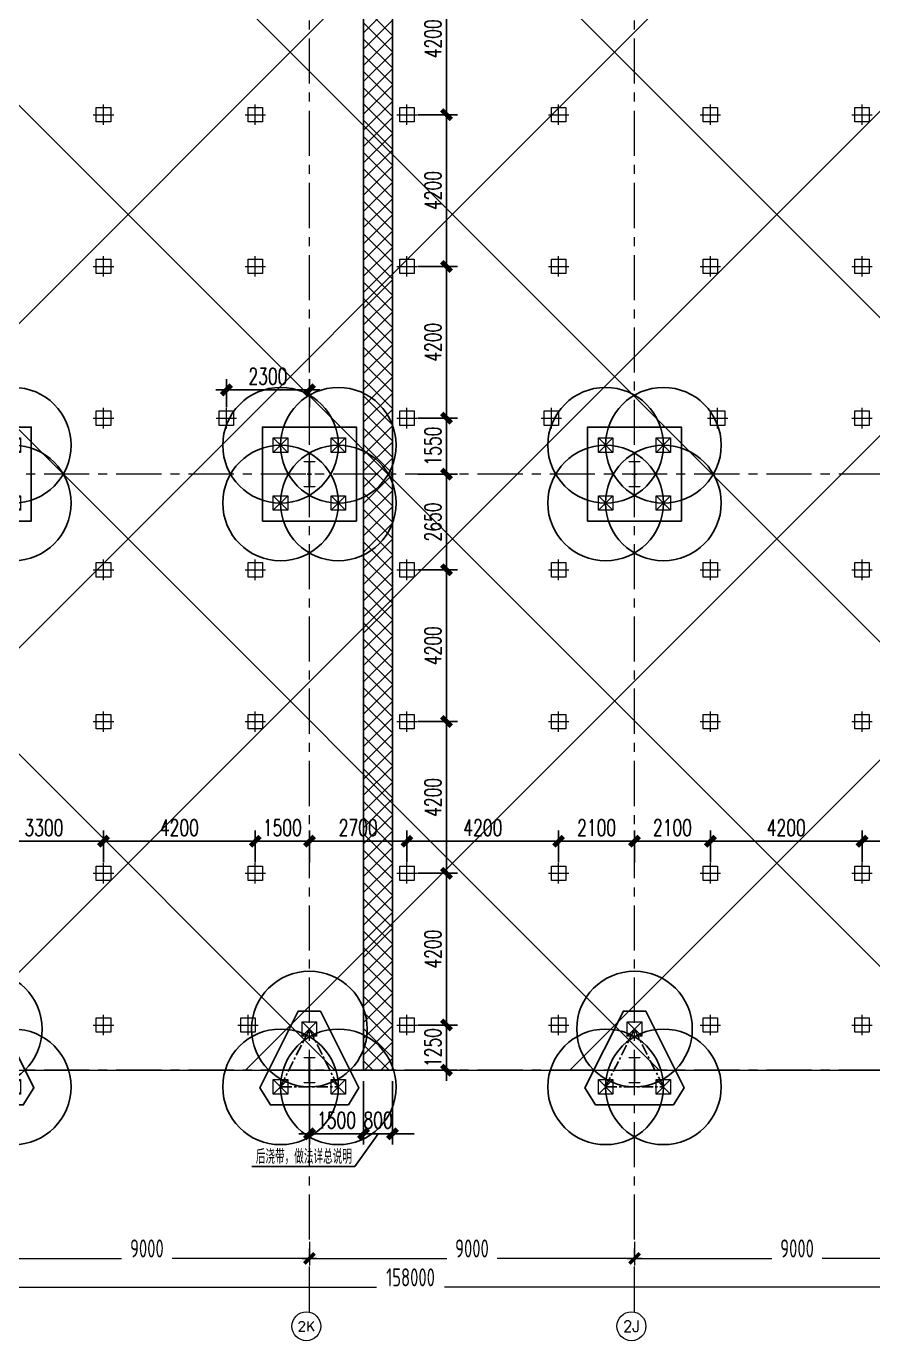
# Model space of a CAD drawing. Extents: x -1201378 to 2367219, y -619313 to 244905.
# Drawn here: x -472597 to -449163, y -71587 to -35201 of the extents above; entities that cross this region are included whole.
import ezdxf
from ezdxf.enums import TextEntityAlignment as Align

# ---------------------------------------------------------------- set-up
doc = ezdxf.new("R2010")
doc.units = 0
doc.header["$LTSCALE"] = 1000
doc.linetypes.add('CENTER', pattern=[2, 1.25, -0.25, 0.25, -0.25])
doc.layers.get('0').update_dxf_attribs({"linetype": 'CONTINUOUS'})
doc.layers.get('Defpoints').update_dxf_attribs({"linetype": 'CONTINUOUS'})
for name, color, linetype in [('Hatch-一般填充', 252, 'CONTINUOUS'), ('S-DIMZ', 115, 'CONTINUOUS'), ('S-DOTE1', 140, 'CENTER'), ('S-HATCH1-W', 252, 'CONTINUOUS'), ('S-HJD', 97, 'CONTINUOUS')]:
    doc.layers.add(name, color=color, linetype=linetype)
for name, color, linetype, lineweight in [('S-axis', 111, 'CONTINUOUS', 0), ('S-col', 2, 'CONTINUOUS', 0), ('S-dim', 81, 'CONTINUOUS', 0), ('S-dote', 5, 'CENTER', 0), ('S-zhuang', 1, 'CONTINUOUS', 0)]:
    doc.layers.add(name, color=color, linetype=linetype, lineweight=lineweight)
doc.styles.add('_TCH_AXIS', font='COMPLEX', dxfattribs={"bigfont": 'GBCBIG'})
doc.styles.add('SS1', font='tj-romans1.shx', dxfattribs={"width": 0.7, "bigfont": 'tj-hztxt1.shx'})
doc.styles.add('TSSD_Dimension', font='tssdeng.shx', dxfattribs={"width": 0.7, "bigfont": 'hztxt.shx'})
doc.dimstyles.new('S-150-ARCHI', dxfattribs={"dimscale": 150, "dimtxt": 3, "dimasz": 2, "dimexe": 2, "dimexo": 2, "dimgap": 1, "dimtad": 1, "dimdec": 0, "dimzin": 0, "dimdsep": 46, "dimtxsty": 'SS1', "dimblk1": 'TT', "dimblk2": 'TT', "dimsah": 1, "dimcen": 1, "dimclrd": 256, "dimclre": 256, "dimclrt": 256, "dimadec": 0, "dimazin": 0, "dimtfac": 1, "dimtdec": 0, "dimtix": 1, "dimtmove": 2, "dimatfit": 0, "dimldrblk": 'TT', "dimfxl": 2, "dimtolj": 1, "dimtzin": 0, "dimarcsym": 0})
doc.dimstyles.new('TSSD_200_200', dxfattribs={"dimtxt": 500, "dimasz": 200, "dimexe": 200, "dimexo": 500, "dimgap": 200, "dimtad": 1, "dimdec": 0, "dimzin": 0, "dimdsep": 46, "dimtxsty": 'TSSD_Dimension', "dimblk": 'ARCHTICK', "dimcen": 0, "dimdle": 200, "dimclrt": 7, "dimadec": 0, "dimazin": 0, "dimtfac": 1, "dimtdec": 0, "dimtix": 1, "dimtmove": 2, "dimatfit": 3, "dimfxl": 1, "dimtolj": 1, "dimtzin": 0, "dimarcsym": 0})

# ---------------------------------------------------------------- blocks, each defined once
blk = doc.blocks.new('_ArchTick')
at = {"color": 0, "linetype": 'ByBlock', "const_width": 0.5}
blk.add_lwpolyline([(-0.71, -0.71), (0.71, 0.71)], dxfattribs=at)
blk = doc.blocks.new('*D74')
at = {"layer": 'Defpoints', "color": 0, "transparency": 16777216}
for p in [(-173758, -268348), (-164758, -268348), (-164758, -269308)]:
    blk.add_point(p, dxfattribs=at)
at = {"layer": 'S-axis', "color": 0, "lineweight": -2, "transparency": 16777216}
for p, q in [((-173758, -268848), (-173758, -269508)), ((-164758, -268848), (-164758, -269508)), ((-173958, -269308), (-169957, -269308)), ((-164558, -269308), (-168560, -269308))]:
    blk.add_line(p, q, dxfattribs=at)
at = {"layer": 'S-axis', "color": 0, "lineweight": -2, "transparency": 16777216, "xscale": 200, "yscale": 200, "zscale": 200, "rotation": 180}
blk.add_blockref('_ArchTick', (-173758, -269308), dxfattribs=at)
at = {"layer": 'S-axis', "color": 0, "lineweight": -2, "transparency": 16777216, "xscale": 200, "yscale": 200, "zscale": 200}
blk.add_blockref('_ArchTick', (-164758, -269308), dxfattribs=at)
at = {"layer": 'S-axis', "color": 7, "transparency": 16777216, "insert": (-169258, -269033), "char_height": 500, "attachment_point": 5, "style": 'TSSD_Dimension'}
blk.add_mtext('\\A1;9000', dxfattribs=at)
blk = doc.blocks.new('*D75')
at = {"layer": 'Defpoints', "color": 0, "transparency": 16777216}
for p in [(-164758, -268348), (-155758, -268348), (-155758, -269308)]:
    blk.add_point(p, dxfattribs=at)
at = {"layer": 'S-axis', "color": 0, "lineweight": -2, "transparency": 16777216}
for p, q in [((-164758, -268848), (-164758, -269508)), ((-155758, -268848), (-155758, -269508)), ((-164958, -269308), (-160957, -269308)), ((-155558, -269308), (-159560, -269308))]:
    blk.add_line(p, q, dxfattribs=at)
at = {"layer": 'S-axis', "color": 0, "lineweight": -2, "transparency": 16777216, "xscale": 200, "yscale": 200, "zscale": 200, "rotation": 180}
blk.add_blockref('_ArchTick', (-164758, -269308), dxfattribs=at)
at = {"layer": 'S-axis', "color": 0, "lineweight": -2, "transparency": 16777216, "xscale": 200, "yscale": 200, "zscale": 200}
blk.add_blockref('_ArchTick', (-155758, -269308), dxfattribs=at)
at = {"layer": 'S-axis', "color": 7, "transparency": 16777216, "insert": (-160258, -269033), "char_height": 500, "attachment_point": 5, "style": 'TSSD_Dimension'}
blk.add_mtext('\\A1;9000', dxfattribs=at)
blk = doc.blocks.new('*D76')
at = {"layer": 'Defpoints', "color": 0, "transparency": 16777216}
for p in [(-155758, -268348), (-146758, -268348), (-146758, -269308)]:
    blk.add_point(p, dxfattribs=at)
at = {"layer": 'S-axis', "color": 0, "lineweight": -2, "transparency": 16777216}
for p, q in [((-155758, -268848), (-155758, -269508)), ((-146758, -268848), (-146758, -269508)), ((-155958, -269308), (-151957, -269308)), ((-146558, -269308), (-150560, -269308))]:
    blk.add_line(p, q, dxfattribs=at)
at = {"layer": 'S-axis', "color": 0, "lineweight": -2, "transparency": 16777216, "xscale": 200, "yscale": 200, "zscale": 200, "rotation": 180}
blk.add_blockref('_ArchTick', (-155758, -269308), dxfattribs=at)
at = {"layer": 'S-axis', "color": 0, "lineweight": -2, "transparency": 16777216, "xscale": 200, "yscale": 200, "zscale": 200}
blk.add_blockref('_ArchTick', (-146758, -269308), dxfattribs=at)
at = {"layer": 'S-axis', "color": 7, "transparency": 16777216, "insert": (-151258, -269033), "char_height": 500, "attachment_point": 5, "style": 'TSSD_Dimension'}
blk.add_mtext('\\A1;9000', dxfattribs=at)
blk = doc.blocks.new('*D92')
at = {"layer": 'Defpoints', "color": 0, "transparency": 16777216}
for p in [(-240958, -268448), (-82958, -268448), (-82958, -270108)]:
    blk.add_point(p, dxfattribs=at)
at = {"layer": 'S-axis', "color": 0, "lineweight": -2, "transparency": 16777216}
for p, q in [((-240958, -268948), (-240958, -270308)), ((-82958, -268948), (-82958, -270308)), ((-241158, -270108), (-162899, -270108)), ((-82758, -270108), (-161018, -270108))]:
    blk.add_line(p, q, dxfattribs=at)
at = {"layer": 'S-axis', "color": 0, "lineweight": -2, "transparency": 16777216, "xscale": 200, "yscale": 200, "zscale": 200, "rotation": 180}
blk.add_blockref('_ArchTick', (-240958, -270108), dxfattribs=at)
at = {"layer": 'S-axis', "color": 0, "lineweight": -2, "transparency": 16777216, "xscale": 200, "yscale": 200, "zscale": 200}
blk.add_blockref('_ArchTick', (-82958, -270108), dxfattribs=at)
at = {"layer": 'S-axis', "color": 7, "transparency": 16777216, "insert": (-161958, -269833), "char_height": 500, "attachment_point": 5, "style": 'TSSD_Dimension'}
blk.add_mtext('\\A1;158000', dxfattribs=at)
blk = doc.blocks.new('nt66')
at = {"layer": 'S-col'}
blk.add_lwpolyline([(-195790, 766820), (-195490, 766820), (-195490, 766808), (-195636, 766808), (-195636, 766132), (-195490, 766132), (-195490, 766120), (-195790, 766120), (-195790, 766132), (-195644, 766132), (-195644, 766808), (-195790, 766808)], close=True, dxfattribs=at)
blk = doc.blocks.new('33333')
for p in [(-14214, -109900), (-5214, -109900), (-14214, -126400), (-5214, -126400)]:
    blk.add_blockref('nt66', p)
blk = doc.blocks.new('地坪桩')
at = {"layer": 'S-zhuang'}
for p, q in [((174146, 162514), (174146, 163080)), ((173863, 162797), (174429, 162797))]:
    blk.add_line(p, q, dxfattribs=at)
blk.add_lwpolyline([(173946, 162597), (173946, 162997), (174346, 162997), (174346, 162597)], close=True, dxfattribs=at)
blk = doc.blocks.new('S-ZHUANG-400')
at = {"layer": 'S-zhuang'}
for p, q in [((200, -200), (-200, 200)), ((-200, -200), (200, 200))]:
    blk.add_line(p, q, dxfattribs=at)
blk.add_lwpolyline([(-200, 200), (200, 200), (200, -200), (-200, -200)], close=True, dxfattribs=at)
blk = doc.blocks.new('CT4')
at = {"layer": 'Defpoints'}
for centre in [(-100831, -168442), (-99231, -168442), (-100831, -170042), (-99231, -170042)]:
    blk.add_circle(centre, 1600, dxfattribs=at)
at = {"layer": 'S-DOTE1', "ltscale": 0.25}
for p, q in [((-100031, -169182), (-100031, -169302)), ((-99971, -169242), (-100091, -169242))]:
    blk.add_line(p, q, dxfattribs=at)
at = {"layer": 'S-HATCH1-W'}
blk.add_lwpolyline([(-101331, -170542), (-101331, -167942), (-98731, -167942), (-98731, -170542)], close=True, dxfattribs=at)
at = {"layer": 'S-zhuang', "rotation": 90.00000000000001}
for p in [(-100831, -168442), (-99231, -168442), (-100831, -170042), (-99231, -170042)]:
    blk.add_blockref('S-ZHUANG-400', p, dxfattribs=at)
blk = doc.blocks.new('CT3')
at = {"layer": 'Defpoints'}
for centre in [(-101758, -256416), (-102558, -258016), (-100958, -258016)]:
    blk.add_circle(centre, 1600, dxfattribs=at)
at = {"layer": 'S-DOTE1', "ltscale": 0.25}
for p, q in [((-101698, -257554), (-101818, -257554)), ((-101758, -257494), (-101758, -257614))]:
    blk.add_line(p, q, dxfattribs=at)
at = {"layer": 'S-DOTE1', "linetype": 'CENTER', "ltscale": 0.25}
blk.add_lwpolyline([(-100958, -258016), (-101758, -256416), (-102558, -258016)], close=True, dxfattribs=at)
at = {"layer": 'S-HATCH1-W'}
blk.add_lwpolyline([(-101449, -255916), (-102067, -255916), (-103130, -258042), (-102837, -258516), (-100680, -258516), (-100387, -258042)], close=True, dxfattribs=at)
at = {"layer": 'S-zhuang', "rotation": 90.00000000000001}
for p in [(-101758, -256416), (-102558, -258016), (-100958, -258016)]:
    blk.add_blockref('S-ZHUANG-400', p, dxfattribs=at)
blk = doc.blocks.new('2#主楼桩')
at = {"layer": 'S-zhuang'}
for name, p in [('CT4', (-973727, 121644)), ('CT4', (-964727, 121644)), ('CT4', (-955727, 121644)), ('CT3', (-972000, 193456)), ('CT3', (-963000, 193456)), ('CT3', (-954000, 193456))]:
    blk.add_blockref(name, p, dxfattribs=at)
blk = doc.blocks.new('TT')
blk.add_line((-0.97, 0), (0.97, 0))
at = {"const_width": 0.45}
blk.add_lwpolyline([(-0.44, -0.44), (0.44, 0.44)], dxfattribs=at)
blk = doc.blocks.new('*D3157')
at = {"layer": 'Defpoints', "color": 0, "transparency": 16777216}
for p in [(-470458, -57760), (-473758, -58648), (-470458, -58648)]:
    blk.add_point(p, dxfattribs=at)
at = {"layer": 'S-DIMZ', "lineweight": -2, "transparency": 16777216}
for p, q in [((-473758, -58348), (-473758, -57460)), ((-470458, -58348), (-470458, -57460)), ((-473458, -57760), (-470758, -57760))]:
    blk.add_line(p, q, dxfattribs=at)
at = {"layer": 'S-DIMZ', "lineweight": -2, "transparency": 16777216, "xscale": 300, "yscale": 300, "zscale": 300, "rotation": 180}
blk.add_blockref('TT', (-473758, -57760), dxfattribs=at)
at = {"layer": 'S-DIMZ', "lineweight": -2, "transparency": 16777216, "xscale": 300, "yscale": 300, "zscale": 300}
blk.add_blockref('TT', (-470458, -57760), dxfattribs=at)
at = {"layer": 'S-DIMZ', "transparency": 16777216, "insert": (-472108, -57385), "char_height": 450, "attachment_point": 5, "style": 'SS1'}
blk.add_mtext('\\A1;3300', dxfattribs=at)
blk = doc.blocks.new('*D3158')
at = {"layer": 'Defpoints', "color": 0, "transparency": 16777216}
for p in [(-466258, -57760), (-470458, -58648), (-466258, -58648)]:
    blk.add_point(p, dxfattribs=at)
at = {"layer": 'S-DIMZ', "lineweight": -2, "transparency": 16777216}
for p, q in [((-470458, -58348), (-470458, -57460)), ((-466258, -58348), (-466258, -57460)), ((-470158, -57760), (-466558, -57760))]:
    blk.add_line(p, q, dxfattribs=at)
at = {"layer": 'S-DIMZ', "lineweight": -2, "transparency": 16777216, "xscale": 300, "yscale": 300, "zscale": 300, "rotation": 180}
blk.add_blockref('TT', (-470458, -57760), dxfattribs=at)
at = {"layer": 'S-DIMZ', "lineweight": -2, "transparency": 16777216, "xscale": 300, "yscale": 300, "zscale": 300}
blk.add_blockref('TT', (-466258, -57760), dxfattribs=at)
at = {"layer": 'S-DIMZ', "transparency": 16777216, "insert": (-468358, -57385), "char_height": 450, "attachment_point": 5, "style": 'SS1'}
blk.add_mtext('\\A1;4200', dxfattribs=at)
blk = doc.blocks.new('*D3159')
at = {"layer": 'Defpoints', "color": 0, "transparency": 16777216}
for p in [(-464758, -57760), (-466258, -58648), (-464758, -58648)]:
    blk.add_point(p, dxfattribs=at)
at = {"layer": 'S-DIMZ', "lineweight": -2, "transparency": 16777216}
for p, q in [((-466258, -58348), (-466258, -57460)), ((-464758, -58348), (-464758, -57460)), ((-465958, -57760), (-465058, -57760))]:
    blk.add_line(p, q, dxfattribs=at)
at = {"layer": 'S-DIMZ', "lineweight": -2, "transparency": 16777216, "xscale": 300, "yscale": 300, "zscale": 300, "rotation": 180}
blk.add_blockref('TT', (-466258, -57760), dxfattribs=at)
at = {"layer": 'S-DIMZ', "lineweight": -2, "transparency": 16777216, "xscale": 300, "yscale": 300, "zscale": 300}
blk.add_blockref('TT', (-464758, -57760), dxfattribs=at)
at = {"layer": 'S-DIMZ', "transparency": 16777216, "insert": (-465508, -57385), "char_height": 450, "attachment_point": 5, "style": 'SS1'}
blk.add_mtext('\\A1;1500', dxfattribs=at)
blk = doc.blocks.new('*D3160')
at = {"layer": 'Defpoints', "color": 0, "transparency": 16777216}
for p in [(-462058, -57760), (-464758, -58648), (-462058, -58648)]:
    blk.add_point(p, dxfattribs=at)
at = {"layer": 'S-DIMZ', "lineweight": -2, "transparency": 16777216}
for p, q in [((-464758, -58348), (-464758, -57460)), ((-462058, -58348), (-462058, -57460)), ((-464458, -57760), (-462358, -57760))]:
    blk.add_line(p, q, dxfattribs=at)
at = {"layer": 'S-DIMZ', "lineweight": -2, "transparency": 16777216, "xscale": 300, "yscale": 300, "zscale": 300, "rotation": 180}
blk.add_blockref('TT', (-464758, -57760), dxfattribs=at)
at = {"layer": 'S-DIMZ', "lineweight": -2, "transparency": 16777216, "xscale": 300, "yscale": 300, "zscale": 300}
blk.add_blockref('TT', (-462058, -57760), dxfattribs=at)
at = {"layer": 'S-DIMZ', "transparency": 16777216, "insert": (-463408, -57385), "char_height": 450, "attachment_point": 5, "style": 'SS1'}
blk.add_mtext('\\A1;2700', dxfattribs=at)
blk = doc.blocks.new('*D3161')
at = {"layer": 'Defpoints', "color": 0, "transparency": 16777216}
for p in [(-457858, -57760), (-462058, -58648), (-457858, -58648)]:
    blk.add_point(p, dxfattribs=at)
at = {"layer": 'S-DIMZ', "lineweight": -2, "transparency": 16777216}
for p, q in [((-462058, -58348), (-462058, -57460)), ((-457858, -58348), (-457858, -57460)), ((-461758, -57760), (-458158, -57760))]:
    blk.add_line(p, q, dxfattribs=at)
at = {"layer": 'S-DIMZ', "lineweight": -2, "transparency": 16777216, "xscale": 300, "yscale": 300, "zscale": 300, "rotation": 180}
blk.add_blockref('TT', (-462058, -57760), dxfattribs=at)
at = {"layer": 'S-DIMZ', "lineweight": -2, "transparency": 16777216, "xscale": 300, "yscale": 300, "zscale": 300}
blk.add_blockref('TT', (-457858, -57760), dxfattribs=at)
at = {"layer": 'S-DIMZ', "transparency": 16777216, "insert": (-459958, -57385), "char_height": 450, "attachment_point": 5, "style": 'SS1'}
blk.add_mtext('\\A1;4200', dxfattribs=at)
blk = doc.blocks.new('*D3162')
at = {"layer": 'Defpoints', "color": 0, "transparency": 16777216}
for p in [(-455758, -57760), (-457858, -58648), (-455758, -58648)]:
    blk.add_point(p, dxfattribs=at)
at = {"layer": 'S-DIMZ', "lineweight": -2, "transparency": 16777216}
for p, q in [((-457858, -58348), (-457858, -57460)), ((-455758, -58348), (-455758, -57460)), ((-457558, -57760), (-456058, -57760))]:
    blk.add_line(p, q, dxfattribs=at)
at = {"layer": 'S-DIMZ', "lineweight": -2, "transparency": 16777216, "xscale": 300, "yscale": 300, "zscale": 300, "rotation": 180}
blk.add_blockref('TT', (-457858, -57760), dxfattribs=at)
at = {"layer": 'S-DIMZ', "lineweight": -2, "transparency": 16777216, "xscale": 300, "yscale": 300, "zscale": 300}
blk.add_blockref('TT', (-455758, -57760), dxfattribs=at)
at = {"layer": 'S-DIMZ', "transparency": 16777216, "insert": (-456808, -57385), "char_height": 450, "attachment_point": 5, "style": 'SS1'}
blk.add_mtext('\\A1;2100', dxfattribs=at)
blk = doc.blocks.new('*D3163')
at = {"layer": 'Defpoints', "color": 0, "transparency": 16777216}
for p in [(-453658, -57760), (-455758, -58648), (-453658, -58648)]:
    blk.add_point(p, dxfattribs=at)
at = {"layer": 'S-DIMZ', "lineweight": -2, "transparency": 16777216}
for p, q in [((-455758, -58348), (-455758, -57460)), ((-453658, -58348), (-453658, -57460)), ((-455458, -57760), (-453958, -57760))]:
    blk.add_line(p, q, dxfattribs=at)
at = {"layer": 'S-DIMZ', "lineweight": -2, "transparency": 16777216, "xscale": 300, "yscale": 300, "zscale": 300, "rotation": 180}
blk.add_blockref('TT', (-455758, -57760), dxfattribs=at)
at = {"layer": 'S-DIMZ', "lineweight": -2, "transparency": 16777216, "xscale": 300, "yscale": 300, "zscale": 300}
blk.add_blockref('TT', (-453658, -57760), dxfattribs=at)
at = {"layer": 'S-DIMZ', "transparency": 16777216, "insert": (-454708, -57385), "char_height": 450, "attachment_point": 5, "style": 'SS1'}
blk.add_mtext('\\A1;2100', dxfattribs=at)
blk = doc.blocks.new('*D3164')
at = {"layer": 'Defpoints', "color": 0, "transparency": 16777216}
for p in [(-449458, -57760), (-453658, -58648), (-449458, -58648)]:
    blk.add_point(p, dxfattribs=at)
at = {"layer": 'S-DIMZ', "lineweight": -2, "transparency": 16777216}
for p, q in [((-453658, -58348), (-453658, -57460)), ((-449458, -58348), (-449458, -57460)), ((-453358, -57760), (-449758, -57760))]:
    blk.add_line(p, q, dxfattribs=at)
at = {"layer": 'S-DIMZ', "lineweight": -2, "transparency": 16777216, "xscale": 300, "yscale": 300, "zscale": 300, "rotation": 180}
blk.add_blockref('TT', (-453658, -57760), dxfattribs=at)
at = {"layer": 'S-DIMZ', "lineweight": -2, "transparency": 16777216, "xscale": 300, "yscale": 300, "zscale": 300}
blk.add_blockref('TT', (-449458, -57760), dxfattribs=at)
at = {"layer": 'S-DIMZ', "transparency": 16777216, "insert": (-451558, -57385), "char_height": 450, "attachment_point": 5, "style": 'SS1'}
blk.add_mtext('\\A1;4200', dxfattribs=at)
blk = doc.blocks.new('*D3165')
at = {"layer": 'Defpoints', "color": 0, "transparency": 16777216}
for p in [(-446758, -57760), (-449458, -58648), (-446758, -58648)]:
    blk.add_point(p, dxfattribs=at)
at = {"layer": 'S-DIMZ', "lineweight": -2, "transparency": 16777216}
for p, q in [((-449458, -58348), (-449458, -57460)), ((-446758, -58348), (-446758, -57460)), ((-449158, -57760), (-447058, -57760))]:
    blk.add_line(p, q, dxfattribs=at)
at = {"layer": 'S-DIMZ', "lineweight": -2, "transparency": 16777216, "xscale": 300, "yscale": 300, "zscale": 300, "rotation": 180}
blk.add_blockref('TT', (-449458, -57760), dxfattribs=at)
at = {"layer": 'S-DIMZ', "lineweight": -2, "transparency": 16777216, "xscale": 300, "yscale": 300, "zscale": 300}
blk.add_blockref('TT', (-446758, -57760), dxfattribs=at)
at = {"layer": 'S-DIMZ', "transparency": 16777216, "insert": (-448108, -57385), "char_height": 450, "attachment_point": 5, "style": 'SS1'}
blk.add_mtext('\\A1;2700', dxfattribs=at)
blk = doc.blocks.new('*D3179')
at = {"layer": 'Defpoints', "color": 0, "transparency": 16777216}
for p in [(-462058, -62848), (-460963, -62848), (-462427, -64098)]:
    blk.add_point(p, dxfattribs=at)
at = {"layer": 'S-DIMZ', "lineweight": -2, "transparency": 16777216}
for p, q in [((-461758, -62848), (-460663, -62848)), ((-460963, -63798), (-460963, -63148)), ((-462127, -64098), (-460663, -64098))]:
    blk.add_line(p, q, dxfattribs=at)
at = {"layer": 'S-DIMZ', "lineweight": -2, "transparency": 16777216, "xscale": 300, "yscale": 300, "zscale": 300}
for p, rotation in [((-460963, -62848), 90), ((-460963, -64098), 270)]:
    blk.add_blockref('TT', p, dxfattribs=dict(at, rotation=rotation))
at = {"layer": 'S-DIMZ', "transparency": 16777216, "insert": (-461338, -63473), "char_height": 450, "attachment_point": 5, "rotation": 90, "style": 'SS1'}
blk.add_mtext('\\A1;1250', dxfattribs=at)
blk = doc.blocks.new('*D3180')
at = {"layer": 'Defpoints', "color": 0, "transparency": 16777216}
for p in [(-462058, -58648), (-460963, -58648), (-462058, -62848)]:
    blk.add_point(p, dxfattribs=at)
at = {"layer": 'S-DIMZ', "lineweight": -2, "transparency": 16777216}
for p, q in [((-461758, -58648), (-460663, -58648)), ((-460963, -62548), (-460963, -58948)), ((-461758, -62848), (-460663, -62848))]:
    blk.add_line(p, q, dxfattribs=at)
at = {"layer": 'S-DIMZ', "lineweight": -2, "transparency": 16777216, "xscale": 300, "yscale": 300, "zscale": 300}
for p, rotation in [((-460963, -58648), 90), ((-460963, -62848), 270)]:
    blk.add_blockref('TT', p, dxfattribs=dict(at, rotation=rotation))
at = {"layer": 'S-DIMZ', "transparency": 16777216, "insert": (-461338, -60748), "char_height": 450, "attachment_point": 5, "rotation": 90, "style": 'SS1'}
blk.add_mtext('\\A1;4200', dxfattribs=at)
blk = doc.blocks.new('*D3181')
at = {"layer": 'Defpoints', "color": 0, "transparency": 16777216}
for p in [(-462058, -54448), (-460963, -54448), (-462058, -58648)]:
    blk.add_point(p, dxfattribs=at)
at = {"layer": 'S-DIMZ', "lineweight": -2, "transparency": 16777216}
for p, q in [((-461758, -54448), (-460663, -54448)), ((-460963, -58348), (-460963, -54748)), ((-461758, -58648), (-460663, -58648))]:
    blk.add_line(p, q, dxfattribs=at)
at = {"layer": 'S-DIMZ', "lineweight": -2, "transparency": 16777216, "xscale": 300, "yscale": 300, "zscale": 300}
for p, rotation in [((-460963, -54448), 90), ((-460963, -58648), 270)]:
    blk.add_blockref('TT', p, dxfattribs=dict(at, rotation=rotation))
at = {"layer": 'S-DIMZ', "transparency": 16777216, "insert": (-461338, -56548), "char_height": 450, "attachment_point": 5, "rotation": 90, "style": 'SS1'}
blk.add_mtext('\\A1;4200', dxfattribs=at)
blk = doc.blocks.new('*D3182')
at = {"layer": 'Defpoints', "color": 0, "transparency": 16777216}
for p in [(-462058, -50248), (-460963, -50248), (-462058, -54448)]:
    blk.add_point(p, dxfattribs=at)
at = {"layer": 'S-DIMZ', "lineweight": -2, "transparency": 16777216}
for p, q in [((-461758, -50248), (-460663, -50248)), ((-460963, -54148), (-460963, -50548)), ((-461758, -54448), (-460663, -54448))]:
    blk.add_line(p, q, dxfattribs=at)
at = {"layer": 'S-DIMZ', "lineweight": -2, "transparency": 16777216, "xscale": 300, "yscale": 300, "zscale": 300}
for p, rotation in [((-460963, -50248), 90), ((-460963, -54448), 270)]:
    blk.add_blockref('TT', p, dxfattribs=dict(at, rotation=rotation))
at = {"layer": 'S-DIMZ', "transparency": 16777216, "insert": (-461338, -52348), "char_height": 450, "attachment_point": 5, "rotation": 90, "style": 'SS1'}
blk.add_mtext('\\A1;4200', dxfattribs=at)
blk = doc.blocks.new('*D3183')
at = {"layer": 'Defpoints', "color": 0, "transparency": 16777216}
for p in [(-462058, -47598), (-460963, -47598), (-462058, -50248)]:
    blk.add_point(p, dxfattribs=at)
at = {"layer": 'S-DIMZ', "lineweight": -2, "transparency": 16777216}
for p, q in [((-461758, -47598), (-460663, -47598)), ((-460963, -49948), (-460963, -47898)), ((-461758, -50248), (-460663, -50248))]:
    blk.add_line(p, q, dxfattribs=at)
at = {"layer": 'S-DIMZ', "lineweight": -2, "transparency": 16777216, "xscale": 300, "yscale": 300, "zscale": 300}
for p, rotation in [((-460963, -47598), 90), ((-460963, -50248), 270)]:
    blk.add_blockref('TT', p, dxfattribs=dict(at, rotation=rotation))
at = {"layer": 'S-DIMZ', "transparency": 16777216, "insert": (-461338, -48923), "char_height": 450, "attachment_point": 5, "rotation": 90, "style": 'SS1'}
blk.add_mtext('\\A1;2650', dxfattribs=at)
blk = doc.blocks.new('*D3184')
at = {"layer": 'Defpoints', "color": 0, "transparency": 16777216}
for p in [(-462058, -46048), (-460963, -46048), (-462058, -47598)]:
    blk.add_point(p, dxfattribs=at)
at = {"layer": 'S-DIMZ', "lineweight": -2, "transparency": 16777216}
for p, q in [((-461758, -46048), (-460663, -46048)), ((-460963, -47298), (-460963, -46348)), ((-461758, -47598), (-460663, -47598))]:
    blk.add_line(p, q, dxfattribs=at)
at = {"layer": 'S-DIMZ', "lineweight": -2, "transparency": 16777216, "xscale": 300, "yscale": 300, "zscale": 300}
for p, rotation in [((-460963, -46048), 90), ((-460963, -47598), 270)]:
    blk.add_blockref('TT', p, dxfattribs=dict(at, rotation=rotation))
at = {"layer": 'S-DIMZ', "transparency": 16777216, "insert": (-461338, -46823), "char_height": 450, "attachment_point": 5, "rotation": 90, "style": 'SS1'}
blk.add_mtext('\\A1;1550', dxfattribs=at)
blk = doc.blocks.new('*D3185')
at = {"layer": 'Defpoints', "color": 0, "transparency": 16777216}
for p in [(-462058, -41848), (-460963, -41848), (-462058, -46048)]:
    blk.add_point(p, dxfattribs=at)
at = {"layer": 'S-DIMZ', "lineweight": -2, "transparency": 16777216}
for p, q in [((-461758, -41848), (-460663, -41848)), ((-460963, -45748), (-460963, -42148)), ((-461758, -46048), (-460663, -46048))]:
    blk.add_line(p, q, dxfattribs=at)
at = {"layer": 'S-DIMZ', "lineweight": -2, "transparency": 16777216, "xscale": 300, "yscale": 300, "zscale": 300}
for p, rotation in [((-460963, -41848), 90), ((-460963, -46048), 270)]:
    blk.add_blockref('TT', p, dxfattribs=dict(at, rotation=rotation))
at = {"layer": 'S-DIMZ', "transparency": 16777216, "insert": (-461338, -43948), "char_height": 450, "attachment_point": 5, "rotation": 90, "style": 'SS1'}
blk.add_mtext('\\A1;4200', dxfattribs=at)
blk = doc.blocks.new('*D3186')
at = {"layer": 'Defpoints', "color": 0, "transparency": 16777216}
for p in [(-462058, -37648), (-460963, -37648), (-462058, -41848)]:
    blk.add_point(p, dxfattribs=at)
at = {"layer": 'S-DIMZ', "lineweight": -2, "transparency": 16777216}
for p, q in [((-461758, -37648), (-460663, -37648)), ((-460963, -41548), (-460963, -37948)), ((-461758, -41848), (-460663, -41848))]:
    blk.add_line(p, q, dxfattribs=at)
at = {"layer": 'S-DIMZ', "lineweight": -2, "transparency": 16777216, "xscale": 300, "yscale": 300, "zscale": 300}
for p, rotation in [((-460963, -37648), 90), ((-460963, -41848), 270)]:
    blk.add_blockref('TT', p, dxfattribs=dict(at, rotation=rotation))
at = {"layer": 'S-DIMZ', "transparency": 16777216, "insert": (-461338, -39748), "char_height": 450, "attachment_point": 5, "rotation": 90, "style": 'SS1'}
blk.add_mtext('\\A1;4200', dxfattribs=at)
blk = doc.blocks.new('*D3187')
at = {"layer": 'Defpoints', "color": 0, "transparency": 16777216}
for p in [(-462058, -33448), (-460963, -33448), (-462058, -37648)]:
    blk.add_point(p, dxfattribs=at)
at = {"layer": 'S-DIMZ', "lineweight": -2, "transparency": 16777216}
for p, q in [((-461758, -33448), (-460663, -33448)), ((-460963, -37348), (-460963, -33748)), ((-461758, -37648), (-460663, -37648))]:
    blk.add_line(p, q, dxfattribs=at)
at = {"layer": 'S-DIMZ', "lineweight": -2, "transparency": 16777216, "xscale": 300, "yscale": 300, "zscale": 300}
for p, rotation in [((-460963, -33448), 90), ((-460963, -37648), 270)]:
    blk.add_blockref('TT', p, dxfattribs=dict(at, rotation=rotation))
at = {"layer": 'S-DIMZ', "transparency": 16777216, "insert": (-461338, -35548), "char_height": 450, "attachment_point": 5, "rotation": 90, "style": 'SS1'}
blk.add_mtext('\\A1;4200', dxfattribs=at)
blk = doc.blocks.new('*D3216')
at = {"layer": 'Defpoints', "color": 0, "transparency": 16777216}
for p in [(-464758, -45266), (-467058, -46048), (-464758, -46048)]:
    blk.add_point(p, dxfattribs=at)
at = {"layer": 'S-DIMZ', "lineweight": -2, "transparency": 16777216}
for p, q in [((-467058, -45748), (-467058, -44966)), ((-464758, -45748), (-464758, -44966)), ((-466758, -45266), (-465058, -45266))]:
    blk.add_line(p, q, dxfattribs=at)
at = {"layer": 'S-DIMZ', "lineweight": -2, "transparency": 16777216, "xscale": 300, "yscale": 300, "zscale": 300, "rotation": 180}
blk.add_blockref('TT', (-467058, -45266), dxfattribs=at)
at = {"layer": 'S-DIMZ', "lineweight": -2, "transparency": 16777216, "xscale": 300, "yscale": 300, "zscale": 300}
blk.add_blockref('TT', (-464758, -45266), dxfattribs=at)
at = {"layer": 'S-DIMZ', "transparency": 16777216, "insert": (-465908, -44891), "char_height": 450, "attachment_point": 5, "style": 'SS1'}
blk.add_mtext('\\A1;2300', dxfattribs=at)
blk = doc.blocks.new('*D6260')
at = {"layer": 'Defpoints', "color": 0, "transparency": 16777216}
for p in [(-464758, -64098), (-463258, -64098), (-464758, -65860)]:
    blk.add_point(p, dxfattribs=at)
at = {"layer": 'S-HJD', "lineweight": -2, "transparency": 16777216}
for p, q in [((-464758, -64398), (-464758, -66160)), ((-463258, -64398), (-463258, -66160)), ((-463558, -65860), (-464458, -65860))]:
    blk.add_line(p, q, dxfattribs=at)
at = {"layer": 'S-HJD', "lineweight": -2, "transparency": 16777216, "xscale": 300, "yscale": 300, "zscale": 300, "rotation": 180}
blk.add_blockref('TT', (-464758, -65860), dxfattribs=at)
at = {"layer": 'S-HJD', "lineweight": -2, "transparency": 16777216, "xscale": 300, "yscale": 300, "zscale": 300}
blk.add_blockref('TT', (-463258, -65860), dxfattribs=at)
at = {"layer": 'S-HJD', "transparency": 16777216, "insert": (-464008, -65485), "char_height": 450, "attachment_point": 5, "style": 'SS1'}
blk.add_mtext('\\A1;1500', dxfattribs=at)
blk = doc.blocks.new('*D6261')
at = {"layer": 'Defpoints', "color": 0, "transparency": 16777216}
for p in [(-463258, -64098), (-462458, -64098), (-463258, -65860)]:
    blk.add_point(p, dxfattribs=at)
at = {"layer": 'S-HJD', "lineweight": -2, "transparency": 16777216}
for p, q in [((-463258, -64398), (-463258, -66160)), ((-462458, -64398), (-462458, -66160)), ((-463558, -65860), (-463858, -65860)), ((-462458, -65860), (-463258, -65860)), ((-462158, -65860), (-461858, -65860))]:
    blk.add_line(p, q, dxfattribs=at)
at = {"layer": 'S-HJD', "lineweight": -2, "transparency": 16777216, "xscale": 300, "yscale": 300, "zscale": 300}
blk.add_blockref('TT', (-463258, -65860), dxfattribs=at)
at = {"layer": 'S-HJD', "lineweight": -2, "transparency": 16777216, "xscale": 300, "yscale": 300, "zscale": 300, "rotation": 180}
blk.add_blockref('TT', (-462458, -65860), dxfattribs=at)
at = {"layer": 'S-HJD', "transparency": 16777216, "insert": (-462858, -65485), "char_height": 450, "attachment_point": 5, "style": 'SS1'}
blk.add_mtext('\\A1;800', dxfattribs=at)
blk = doc.blocks.new('2#轴网')
at = {"layer": 'S-axis'}
for centre in [(-164843.4, -271187), (-155843.4, -271187)]:
    blk.add_circle(centre, 400, dxfattribs=at)
at = {"layer": 'S-dote'}
for p, q in [((-164758.5, -270787), (-164758.5, -175298.2)), ((-155758.5, -270787), (-155758.5, -175298.2)), ((-74854.3, -247598.2), (-251154.3, -247598.2)), ((-74854.3, -264098.2), (-251154.3, -264098.2))]:
    blk.add_line(p, q, dxfattribs=at)
at = {"layer": 'S-axis', "style": '_TCH_AXIS'}
for s, height, p, p2 in [('2K', 265.5, (-165089.9, -271319.8), (-164596.8, -271319.8)), ('2J', 314.07, (-156075.2, -271344.1), (-155611.5, -271344.1))]:
    blk.add_text(s, height=height, dxfattribs=at).set_placement(p, p2, align=Align.FIT)
at = {"layer": 'S-axis'}
for base, p1, p2, picture, middle in [((-82958.5, -270108.2), (-240958.5, -268448.2), (-82958.5, -268448.2), '*D92', (-161958.5, -269833.2)), ((-164758.5, -269308.2), (-173758.5, -268348.2), (-164758.5, -268348.2), '*D74', (-169258.5, -269033.2)), ((-155758.5, -269308.2), (-164758.5, -268348.2), (-155758.5, -268348.2), '*D75', (-160258.5, -269033.2)), ((-146758.5, -269308.2), (-155758.5, -268348.2), (-146758.5, -268348.2), '*D76', (-151258.5, -269033.2))]:
    dim = blk.add_linear_dim(base=base, p1=p1, p2=p2, angle=0, dimstyle='TSSD_200_200', dxfattribs=at)
    dim.commit()
    dim.dimension.update_dxf_attribs({"geometry": picture, "text_midpoint": middle, "dimtype": 161})

msp = doc.modelspace()

# ---------------------------------------------------------------- hatches: boundary and pattern name
at = {"layer": 'Hatch-一般填充'}
h = msp.add_hatch(dxfattribs=at)
h.set_pattern_fill('ANSI37', color=256, scale=2000)
h.set_pattern_definition([(45, (-600000, 0), (-4490.13, 4490.13), []), (135, (-600000, 0), (-4490.13, -4490.13), [])])
edge = h.paths.add_edge_path()
edge.add_line((-509758.5, 18401.8), (-509758.5, -64098.2))
edge.add_line((-509758.5, -64098.2), (-410758.5, -64098.2))
edge.add_line((-410758.5, -64098.2), (-410758.5, 18401.8))
edge.add_line((-410758.5, 18401.8), (-509758.5, 18401.8))
at = {"layer": 'S-HJD'}
h = msp.add_hatch(dxfattribs=at)
h.set_pattern_fill('ANSI37', color=256, scale=100, angle=-180)
h.set_pattern_definition([(225, (249240.68, 12574.5), (224.5064, -224.5064), []), (315, (249240.68, 12574.5), (224.5064, 224.5064), [])])
h.paths.add_polyline_path([(-463258.5, -64098.2), (-462458.5, -64098.2), (-462458.5, 18401.8), (-463258.5, 18401.8)])

# ---------------------------------------------------------------- linework, layer by layer
at = {"layer": 'S-dim'}
msp.add_lwpolyline([(-509758.5, 18401.8), (-509758.5, -64098.2), (-410758.5, -64098.2), (-410758.5, 18401.8), (-509758.5, 18401.8)], dxfattribs=at)
at = {"layer": 'S-HJD'}
msp.add_lwpolyline([(-463258.5, -64098.2), (-462458.5, -64098.2), (-462458.5, 18401.8), (-463258.5, 18401.8)], close=True, dxfattribs=at)
msp.add_lwpolyline([(-466348.5, -66765.2), (-463505, -66765.2), (-462858.5, -65860.2)], dxfattribs=at)

# ---------------------------------------------------------------- block references
at = {"layer": 'S-axis'}
msp.add_blockref('2#轴网', (-300000, 200000), dxfattribs=at)
at = {"layer": 'S-col'}
for name, p in [('2#主楼桩', (600000, 0)), ('33333', (-254904.3, -704168.2))]:
    msp.add_blockref(name, p, dxfattribs=at)
at = {"layer": 'S-zhuang'}
for p in [(-644604.4, -200445.2), (-640404.4, -200445.2), (-636204.4, -200445.2), (-632004.4, -200445.2), (-627804.4, -200445.2), (-623604.4, -200445.2), (-644604.4, -204645.2), (-640404.4, -204645.2), (-636204.4, -204645.2), (-632004.4, -204645.2), (-627804.4, -204645.2), (-623604.4, -204645.2), (-644604.4, -208845.2), (-641204.4, -208845.2), (-636204.4, -208845.2), (-632204.4, -208845.2), (-627604.4, -208845.2), (-623604.4, -208845.2), (-644604.4, -213045.2), (-640404.4, -213045.2), (-636204.4, -213045.2), (-632004.4, -213045.2), (-627804.4, -213045.2), (-623604.4, -213045.2), (-644604.4, -217245.2), (-640404.4, -217245.2), (-636204.4, -217245.2), (-632004.4, -217245.2), (-627804.4, -217245.2), (-623604.4, -217245.2), (-644604.4, -221445.2), (-640404.4, -221445.2), (-636204.4, -221445.2), (-632004.4, -221445.2), (-627804.4, -221445.2), (-623604.4, -221445.2), (-644604.4, -225645.2), (-640604.4, -225645.2), (-636204.4, -225645.2), (-632004.4, -225645.2), (-627804.4, -225645.2), (-623604.4, -225645.2)]:
    msp.add_blockref('地坪桩', p, dxfattribs=at)

# ---------------------------------------------------------------- texts
at = {"layer": 'S-HJD', "style": 'SS1', "width": 0.7}
msp.add_text('后浇带，做法详总说明', height=400, dxfattribs=at).set_placement((-464911.7, -66690.4), align=Align.CENTER)

# ---------------------------------------------------------------- dimensions: what is measured, and where the dimension line sits
at = {"layer": 'S-DIMZ'}
for base, p1, p2, picture, middle in [((-460963.3, -33448.2), (-462058.5, -37648.2), (-462058.5, -33448.2), '*D3187', (-461338.3, -35548.2)), ((-460963.3, -37648.2), (-462058.5, -41848.2), (-462058.5, -37648.2), '*D3186', (-461338.3, -39748.2)), ((-460963.3, -41848.2), (-462058.5, -46048.2), (-462058.5, -41848.2), '*D3185', (-461338.3, -43948.2)), ((-460963.3, -46048.2), (-462058.5, -47598.2), (-462058.5, -46048.2), '*D3184', (-461338.3, -46823.2)), ((-460963.3, -47598.2), (-462058.5, -50248.2), (-462058.5, -47598.2), '*D3183', (-461338.3, -48923.2)), ((-460963.3, -50248.2), (-462058.5, -54448.2), (-462058.5, -50248.2), '*D3182', (-461338.3, -52348.2)), ((-460963.3, -54448.2), (-462058.5, -58648.2), (-462058.5, -54448.2), '*D3181', (-461338.3, -56548.2)), ((-460963.3, -58648.2), (-462058.5, -62848.2), (-462058.5, -58648.2), '*D3180', (-461338.3, -60748.2)), ((-460963.3, -62848.2), (-462426.6, -64098.2), (-462058.5, -62848.2), '*D3179', (-461338.3, -63473.2))]:
    dim = msp.add_linear_dim(base=base, p1=p1, p2=p2, angle=90, dimstyle='S-150-ARCHI', dxfattribs=at)
    dim.commit()
    dim.dimension.update_dxf_attribs({"geometry": picture, "text_midpoint": middle})
for base, p1, p2, picture, middle in [((-464758.5, -45265.7), (-467058.5, -46048.2), (-464758.5, -46048.2), '*D3216', (-465908.5, -44890.7)), ((-470458.5, -57759.8), (-473758.5, -58648.2), (-470458.5, -58648.2), '*D3157', (-472108.5, -57384.8)), ((-466258.5, -57759.8), (-470458.5, -58648.2), (-466258.5, -58648.2), '*D3158', (-468358.5, -57384.8)), ((-464758.5, -57759.8), (-466258.5, -58648.2), (-464758.5, -58648.2), '*D3159', (-465508.5, -57384.8)), ((-462058.5, -57759.8), (-464758.5, -58648.2), (-462058.5, -58648.2), '*D3160', (-463408.5, -57384.8)), ((-457858.5, -57759.8), (-462058.5, -58648.2), (-457858.5, -58648.2), '*D3161', (-459958.5, -57384.8)), ((-455758.5, -57759.8), (-457858.5, -58648.2), (-455758.5, -58648.2), '*D3162', (-456808.5, -57384.8)), ((-453658.5, -57759.8), (-455758.5, -58648.2), (-453658.5, -58648.2), '*D3163', (-454708.5, -57384.8)), ((-449458.5, -57759.8), (-453658.5, -58648.2), (-449458.5, -58648.2), '*D3164', (-451558.5, -57384.8)), ((-446758.5, -57759.8), (-449458.5, -58648.2), (-446758.5, -58648.2), '*D3165', (-448108.5, -57384.8))]:
    dim = msp.add_linear_dim(base=base, p1=p1, p2=p2, dimstyle='S-150-ARCHI', dxfattribs=at)
    dim.commit()
    dim.dimension.update_dxf_attribs({"geometry": picture, "text_midpoint": middle})
at = {"layer": 'S-HJD'}
for base, p1, p2, angle, picture, middle in [((-464758.5, -65860.2), (-463258.5, -64098.2), (-464758.5, -64098.2), 0, '*D6260', (-464008.5, -65485.2)), ((-463258.5, -65860.2), (-462458.5, -64098.2), (-463258.5, -64098.2), 180, '*D6261', (-462858.5, -65485.2))]:
    dim = msp.add_linear_dim(base=base, p1=p1, p2=p2, angle=angle, dimstyle='S-150-ARCHI', dxfattribs=at)
    dim.commit()
    dim.dimension.update_dxf_attribs({"geometry": picture, "text_midpoint": middle})

doc.saveas('drawing.dxf')
